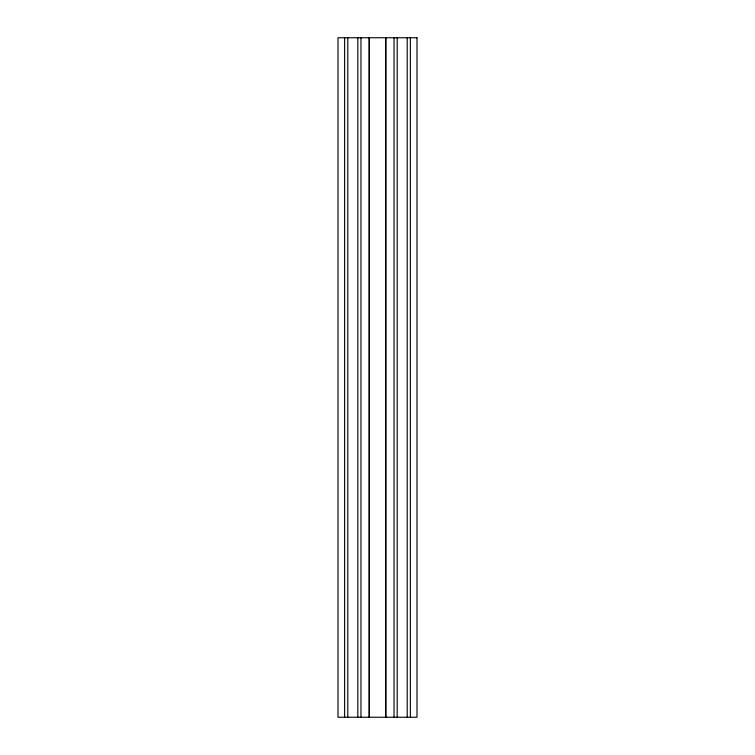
<?xml version="1.0" encoding="UTF-8"?>
<svg xmlns="http://www.w3.org/2000/svg" width="755" height="755" viewBox="0 0 755 755"><rect width="100%" height="100%" fill="white"/><g stroke="black" fill="none" stroke-linecap="round" stroke-linejoin="round"><path stroke-width="1.13" d="M410.361 37.75L410.361 717.25M407.209 37.75L407.209 717.25M397.187 37.75L397.187 717.25M394.034 37.75L394.034 717.25M385.928 37.75L385.928 717.25M385.588 37.75L385.588 717.25M369.412 37.75L369.412 717.25M369.072 37.75L369.072 717.25M360.966 37.75L360.966 717.25M357.813 37.75L357.813 717.25M347.791 37.75L347.791 717.25M344.639 37.75L344.639 717.25M416.996 37.75L338.004 37.75L338.004 717.25L416.996 717.25L416.996 37.75"/></g></svg>
